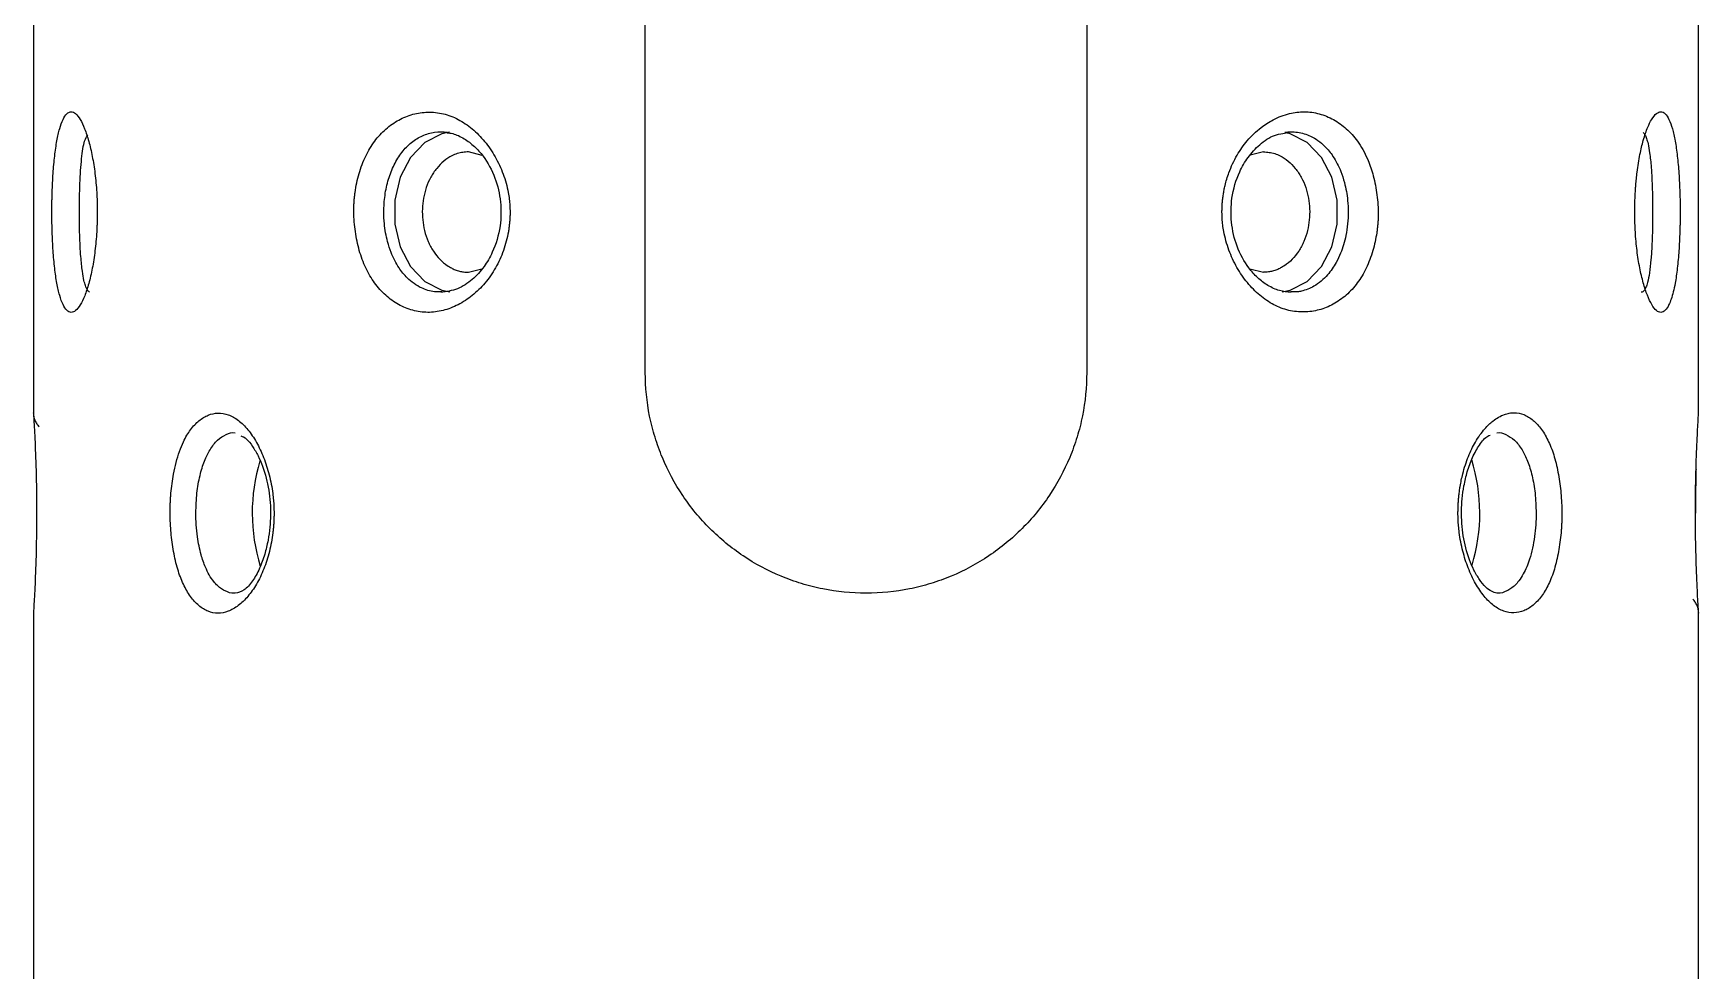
# Model space of a CAD drawing. Header units: centimetres. Extents: x 470464 to 524273, y 49611 to 59074.
# Drawn here: x 508315.76 to 508324.06, y 50249.97 to 50254.65 of the extents above; entities that cross this region are included whole.
import ezdxf

# ---------------------------------------------------------------- set-up
doc = ezdxf.new("R2010")
doc.units = ezdxf.units.CM
doc.header["$MEASUREMENT"] = 0
doc.layers.add('vinç', color=7, linetype='Continuous')

# ---------------------------------------------------------------- blocks, each defined once
blk = doc.blocks.new('fhdjjjjjjjjjytjhgjhgjfj')
at = {"color": 2, "linetype": 'Continuous', "lineweight": 25}
for p, q in [((427223.8123, 68443.0089), (427223.8123, 68448.7089)), ((427226.0123, 68448.7089), (427226.0123, 68443.0089)), ((427220.7623, 68444.8089), (427220.7623, 68442.8057)), ((427229.0623, 68442.8088), (427229.0623, 68444.812)), ((427226.9899, 68444.2), (427227.0316, 68444.2089)), ((427222.9999, 68444.0916), (427222.9306, 68444.1089)), ((427226.8939, 68444.1089), (427226.8269, 68444.0922)), ((427222.9306, 68443.5089), (427222.9977, 68443.5256)), ((427226.8247, 68443.5261), (427226.8939, 68443.5089)), ((427222.7981, 68443.411), (427222.7612, 68443.4111)), ((427227.0634, 68443.4111), (427227.0295, 68443.411)), ((427220.7623, 68441.8089), (427220.7623, 68439.5089)), ((427229.0623, 68439.5089), (427229.0623, 68441.812))]:
    blk.add_line(p, q, dxfattribs=at)
at = {"color": 2, "linetype": 'Continuous', "lineweight": 25, "flags": 128}
for points in [[(427222.8357, 68444.2068), (427222.7982, 68444.1988), (427222.7131, 68444.1553), (427222.6417, 68444.0809), (427222.5903, 68443.9824), (427222.5633, 68443.8685), (427222.5633, 68443.7492), (427222.5903, 68443.6353), (427222.6417, 68443.5368), (427222.7131, 68443.4624), (427222.7982, 68443.4189), (427222.8376, 68443.4106)], [(427226.987, 68443.4106), (427227.0264, 68443.4189), (427227.1114, 68443.4624), (427227.1828, 68443.5368), (427227.2343, 68443.6353), (427227.2612, 68443.7492), (427227.2612, 68443.8685), (427227.2343, 68443.9824), (427227.1828, 68444.0809), (427227.1114, 68444.1553), (427227.0264, 68444.1988), (427227.0047, 68444.2042)]]:
    blk.add_lwpolyline(points, dxfattribs=at)
at = {"color": 2, "linetype": 'Continuous', "lineweight": 25}
for centre, start, end in [((427222.7588, 68442.3091), 163.36159, 197.03281), ((427227.0657, 68442.3086), 343.36159, 17.03281)]:
    blk.add_arc(centre, 0.9058, start, end, dxfattribs=at)
for points, knots in [([(427220.8544, 68443.8092), (427220.8544, 68443.8158), (427220.8544, 68443.8289), (427220.8546, 68443.8485), (427220.855, 68443.8682), (427220.8554, 68443.8878), (427220.8563, 68443.917), (427220.8578, 68443.9554), (427220.8606, 68444.0018), (427220.8641, 68444.0465), (427220.8698, 68444.1028), (427220.8789, 68444.1661), (427220.8929, 68444.2274), (427220.9097, 68444.273), (427220.9258, 68444.2968), (427220.9396, 68444.3068), (427220.954, 68444.3105), (427220.9728, 68444.3029), (427220.9958, 68444.2733), (427221.0181, 68444.2261), (427221.0386, 68444.1637), (427221.0563, 68444.0884), (427221.0679, 68444.0165), (427221.0744, 68443.955), (427221.0776, 68443.9125), (427221.0794, 68443.8745), (427221.0804, 68443.8417), (427221.0805, 68443.8198), (427221.0806, 68443.8089)], [0, 0, 0, 0, 0.012377, 0.024763, 0.037177, 0.049643, 0.062182, 0.09326, 0.124489, 0.155782, 0.187037, 0.249697, 0.312288, 0.374978, 0.437746, 0.469297, 0.500617, 0.56323, 0.626198, 0.688948, 0.751614, 0.813961, 0.8759, 0.906712, 0.937862, 0.958634, 0.979316, 1, 1, 1, 1]), ([(427222.3589, 68443.8091), (427222.359, 68443.8157), (427222.3591, 68443.8287), (427222.36, 68443.8482), (427222.3613, 68443.8678), (427222.3632, 68443.8873), (427222.3669, 68443.9163), (427222.3737, 68443.9546), (427222.3893, 68444.0165), (427222.4166, 68444.0892), (427222.4543, 68444.152), (427222.4896, 68444.1947), (427222.5283, 68444.2327), (427222.5822, 68444.2705), (427222.6531, 68444.2992), (427222.7284, 68444.3101), (427222.8052, 68444.3023), (427222.8805, 68444.2738), (427222.9504, 68444.2263), (427223.0128, 68444.1628), (427223.0567, 68444.099), (427223.0856, 68444.043), (427223.1041, 68443.9988), (427223.1188, 68443.953), (427223.1286, 68443.9109), (427223.1343, 68443.8735), (427223.1375, 68443.8412), (427223.1378, 68443.8196), (427223.138, 68443.8089)], [0, 0, 0, 0, 0.012343, 0.02469, 0.037064, 0.049484, 0.061971, 0.093012, 0.124086, 0.186837, 0.248659, 0.279761, 0.311255, 0.374178, 0.437323, 0.500402, 0.564033, 0.626232, 0.688971, 0.751678, 0.814289, 0.845617, 0.876618, 0.907779, 0.938441, 0.959196, 0.979679, 1, 1, 1, 1]), ([(427226.6865, 68443.8089), (427226.6866, 68443.8163), (427226.6867, 68443.8312), (427226.6881, 68443.8534), (427226.6902, 68443.8755), (427226.6932, 68443.8975), (427226.697, 68443.9194), (427226.7025, 68443.9448), (427226.7102, 68443.9736), (427226.7224, 68444.0102), (427226.7392, 68444.0504), (427226.7682, 68444.1054), (427226.8133, 68444.1695), (427226.8751, 68444.2283), (427226.9466, 68444.2743), (427227.0198, 68444.3025), (427227.0981, 68444.312), (427227.1724, 68444.3016), (427227.2433, 68444.2725), (427227.3076, 68444.2264), (427227.3554, 68444.1733), (427227.3891, 68444.1213), (427227.4157, 68444.0678), (427227.4356, 68444.0115), (427227.4496, 68443.9542), (427227.4579, 68443.9065), (427227.4636, 68443.8578), (427227.4649, 68443.825), (427227.4656, 68443.8086)], [0, 0, 0, 0, 0.014067, 0.028086, 0.042086, 0.056096, 0.070148, 0.084271, 0.10567, 0.127143, 0.15877, 0.190575, 0.250122, 0.31742, 0.371096, 0.440021, 0.500589, 0.563611, 0.626683, 0.689601, 0.75214, 0.787884, 0.823164, 0.876119, 0.906837, 0.938032, 0.968883, 1, 1, 1, 1]), ([(427228.744, 68443.8089), (427228.744, 68443.8164), (427228.7441, 68443.8314), (427228.7445, 68443.8538), (427228.7452, 68443.8761), (427228.7463, 68443.8983), (427228.7476, 68443.9203), (427228.7495, 68443.9461), (427228.7522, 68443.9754), (427228.7564, 68444.0126), (427228.7622, 68444.0533), (427228.7719, 68444.108), (427228.787, 68444.1722), (427228.8069, 68444.2302), (427228.8295, 68444.2755), (427228.8517, 68444.3029), (427228.8747, 68444.312), (427228.8957, 68444.3015), (427228.9149, 68444.2725), (427228.9317, 68444.2268), (427228.9457, 68444.1655), (427228.9548, 68444.1023), (427228.9604, 68444.0461), (427228.9639, 68444.0015), (427228.9667, 68443.9549), (427228.9684, 68443.9122), (427228.9695, 68443.8742), (427228.97, 68443.8413), (427228.9701, 68443.8194), (427228.9701, 68443.8085)], [0, 0, 0, 0, 0.014169, 0.028283, 0.042369, 0.056459, 0.070582, 0.084768, 0.106612, 0.128489, 0.160391, 0.192357, 0.25087, 0.31917, 0.371058, 0.440087, 0.500152, 0.562921, 0.625736, 0.688443, 0.750869, 0.813089, 0.844347, 0.875473, 0.906724, 0.937826, 0.95873, 0.979421, 1, 1, 1, 1]), ([(427220.9915, 68443.8091), (427220.992, 68443.8577), (427220.993, 68443.9551), (427221.0018, 68444.0791), (427221.0147, 68444.1651), (427221.0277, 68444.1852), (427221.0332, 68444.1936)], [0, 0, 0, 0, 0.267234, 0.535523, 0.804655, 1, 1, 1, 1]), ([(427222.509, 68443.8091), (427222.509, 68443.8371), (427222.5109, 68443.8649), (427222.5187, 68443.9196), (427222.5245, 68443.9466), (427222.5399, 68443.9977), (427222.5493, 68444.0218), (427222.5718, 68444.067), (427222.5848, 68444.088), (427222.6136, 68444.1252), (427222.6294, 68444.1416), (427222.6638, 68444.1695), (427222.6823, 68444.1809), (427222.7208, 68444.198), (427222.7411, 68444.2038), (427222.7826, 68444.2096), (427222.8038, 68444.2096), (427222.8252, 68444.2066)], [0, 0, 0, 0, 0.125, 0.125, 0.25, 0.25, 0.375, 0.375, 0.5, 0.5, 0.625, 0.625, 0.75, 0.75, 0.875, 0.875, 1, 1, 1, 1]), ([(427222.8245, 68444.2041), (427222.8336, 68444.2031), (427222.8608, 68444.2002), (427222.9079, 68444.1774), (427222.9597, 68444.1391), (427223.0156, 68444.0773), (427223.0668, 68443.9836), (427223.0952, 68443.8617), (427223.0928, 68443.7314), (427223.0594, 68443.6196), (427223.0079, 68443.5316), (427222.9489, 68443.4674), (427222.8739, 68443.4187), (427222.8208, 68443.4123), (427222.793, 68443.4089)], [0, 0, 0, 0, 0.036693, 0.1093278, 0.1761162, 0.2367212, 0.3420578, 0.4415805, 0.5366572, 0.6495874, 0.7224725, 0.805316, 0.8979181, 1, 1, 1, 1]), ([(427227.0316, 68443.4089), (427227.0121, 68443.4105), (427226.9746, 68443.4137), (427226.9167, 68443.44), (427226.8648, 68443.4787), (427226.809, 68443.5404), (427226.7577, 68443.6341), (427226.7294, 68443.756), (427226.7317, 68443.8863), (427226.7651, 68443.9981), (427226.8166, 68444.0863), (427226.8756, 68444.1497), (427226.9368, 68444.192), (427226.9759, 68444.1979), (427226.9899, 68444.2)], [0, 0, 0, 0, 0.079265, 0.152574, 0.219982, 0.28115, 0.387465, 0.487911, 0.58387, 0.697849, 0.771411, 0.855023, 0.948485, 1, 1, 1, 1]), ([(427226.9993, 68444.2066), (427227.0095, 68444.208), (427227.0196, 68444.2088), (427227.041, 68444.2089), (427227.0524, 68444.2082), (427227.0858, 68444.2034), (427227.1073, 68444.1969), (427227.1408, 68444.1811), (427227.1532, 68444.1738), (427227.177, 68444.1568), (427227.1883, 68444.1472), (427227.2138, 68444.1218), (427227.2275, 68444.105), (427227.2474, 68444.075), (427227.2545, 68444.0628), (427227.2676, 68444.0374), (427227.2736, 68444.0241), (427227.2859, 68443.993), (427227.2919, 68443.9748), (427227.3006, 68443.9418), (427227.3039, 68443.9271), (427227.3092, 68443.8973), (427227.3113, 68443.8821), (427227.3146, 68443.8475), (427227.3156, 68443.8281), (427227.3156, 68443.8086)], [5.621661, 5.621661, 5.621661, 5.621661, 6.004516, 6.004516, 6.437597, 6.437597, 7.300109, 7.300109, 7.839178, 7.839178, 8.378248, 8.378248, 9.115596, 9.115596, 9.576438, 9.576438, 10.037281, 10.037281, 10.613333, 10.613333, 11.059101, 11.059101, 11.504869, 11.504869, 12.062079, 12.062079, 12.062079, 12.062079]), ([(427228.7855, 68444.2054), (427228.7886, 68444.203), (427228.7916, 68444.1993), (427228.7974, 68444.1894), (427228.8002, 68444.1831), (427228.8054, 68444.1681), (427228.8078, 68444.1594), (427228.8131, 68444.1362), (427228.8158, 68444.1207), (427228.8197, 68444.0926), (427228.8211, 68444.081), (427228.8236, 68444.0569), (427228.8247, 68444.0442), (427228.827, 68444.0141), (427228.8281, 68443.9965), (427228.83, 68443.9601), (427228.8307, 68443.9413), (427228.8325, 68443.8855), (427228.833, 68443.8468), (427228.833, 68443.8086)], [6.566159, 6.566159, 6.566159, 6.566159, 7.108068, 7.108068, 7.658693, 7.658693, 8.209317, 8.209317, 8.952416, 8.952416, 9.416852, 9.416852, 9.881288, 9.881288, 10.461834, 10.461834, 11.042379, 11.042379, 12.14364, 12.14364, 12.14364, 12.14364]), ([(427222.9306, 68444.1089), (427222.9259, 68444.1088), (427222.9166, 68444.1085), (427222.9026, 68444.1068), (427222.8889, 68444.1041), (427222.8752, 68444.1002), (427222.8617, 68444.0953), (427222.8387, 68444.0848), (427222.8073, 68444.0644), (427222.7715, 68444.0279), (427222.7416, 68443.9832), (427222.7198, 68443.9327), (427222.7058, 68443.8793), (427222.6999, 68443.8248), (427222.7014, 68443.7698), (427222.711, 68443.7148), (427222.7286, 68443.6616), (427222.7546, 68443.613), (427222.7873, 68443.5717), (427222.8188, 68443.5455), (427222.8453, 68443.5298), (427222.8651, 68443.5208), (427222.8855, 68443.5141), (427222.8994, 68443.5117), (427222.9063, 68443.5105)], [0, 0, 0, 0, 0.020194, 0.040241, 0.060216, 0.080195, 0.100252, 0.120462, 0.185242, 0.25008, 0.31486, 0.379698, 0.439826, 0.500011, 0.560139, 0.620324, 0.685104, 0.749942, 0.814722, 0.87956, 0.909786, 0.939765, 0.969752, 1, 1, 1, 1]), ([(427226.8939, 68444.1089), (427226.8986, 68444.1088), (427226.9079, 68444.1085), (427226.9219, 68444.1068), (427226.9357, 68444.1041), (427226.9493, 68444.1002), (427226.9628, 68444.0953), (427226.9858, 68444.0848), (427227.0172, 68444.0644), (427227.053, 68444.0279), (427227.0829, 68443.9832), (427227.1047, 68443.9327), (427227.1187, 68443.8793), (427227.1246, 68443.8248), (427227.1231, 68443.7698), (427227.1135, 68443.7148), (427227.0959, 68443.6616), (427227.0699, 68443.613), (427227.0372, 68443.5717), (427227.0057, 68443.5455), (427226.9792, 68443.5298), (427226.9594, 68443.5208), (427226.939, 68443.5141), (427226.9252, 68443.5117), (427226.9182, 68443.5105)], [0, 0, 0, 0, 0.020194, 0.040241, 0.060216, 0.080195, 0.100252, 0.120462, 0.185242, 0.25008, 0.31486, 0.379698, 0.439826, 0.500011, 0.560139, 0.620324, 0.685104, 0.749942, 0.814722, 0.87956, 0.909786, 0.939765, 0.969752, 1, 1, 1, 1]), ([(427221.0806, 68443.8089), (427221.0805, 68443.8023), (427221.0805, 68443.7891), (427221.0801, 68443.7694), (427221.0796, 68443.7497), (427221.0788, 68443.73), (427221.0772, 68443.7007), (427221.0744, 68443.6621), (427221.0695, 68443.6155), (427221.0633, 68443.5708), (427221.0537, 68443.5144), (427221.039, 68443.4507), (427221.0183, 68443.3889), (427220.9958, 68443.3433), (427220.9728, 68443.3149), (427220.9501, 68443.3056), (427220.9288, 68443.3162), (427220.9096, 68443.3452), (427220.8956, 68443.3834), (427220.8858, 68443.4217), (427220.877, 68443.4649), (427220.8679, 68443.5278), (427220.8615, 68443.6007), (427220.8578, 68443.6628), (427220.8561, 68443.7055), (427220.8551, 68443.7435), (427220.8545, 68443.7764), (427220.8544, 68443.7983), (427220.8544, 68443.8092)], [0, 0, 0, 0, 0.012416, 0.024829, 0.037257, 0.049723, 0.062245, 0.093453, 0.124634, 0.15581, 0.18709, 0.249414, 0.311823, 0.374523, 0.437349, 0.500136, 0.562907, 0.625724, 0.688432, 0.719855, 0.750932, 0.813065, 0.87547, 0.906721, 0.937825, 0.958729, 0.97942, 1, 1, 1, 1]), ([(427221.0426, 68443.4102), (427221.0381, 68443.4122), (427221.0339, 68443.4166), (427221.0271, 68443.4283), (427221.0243, 68443.4346), (427221.0191, 68443.4496), (427221.0167, 68443.4583), (427221.0114, 68443.4815), (427221.0087, 68443.497), (427221.0048, 68443.5251), (427221.0034, 68443.5367), (427221.0009, 68443.5608), (427220.9998, 68443.5736), (427220.9975, 68443.6036), (427220.9964, 68443.6212), (427220.9945, 68443.6577), (427220.9938, 68443.6764), (427220.9921, 68443.7322), (427220.9915, 68443.7709), (427220.9915, 68443.8091)], [6.369398, 6.369398, 6.369398, 6.369398, 7.108068, 7.108068, 7.658693, 7.658693, 8.209317, 8.209317, 8.952416, 8.952416, 9.416852, 9.416852, 9.881288, 9.881288, 10.461834, 10.461834, 11.042379, 11.042379, 12.14364, 12.14364, 12.14364, 12.14364]), ([(427223.138, 68443.8089), (427223.138, 68443.8023), (427223.1378, 68443.7892), (427223.1368, 68443.7697), (427223.1351, 68443.7501), (427223.1328, 68443.7306), (427223.1283, 68443.7014), (427223.12, 68443.6631), (427223.1057, 68443.6168), (427223.0876, 68443.5723), (427223.0588, 68443.5161), (427223.0147, 68443.4524), (427222.951, 68443.3905), (427222.8799, 68443.3443), (427222.8044, 68443.3154), (427222.7274, 68443.3055), (427222.6521, 68443.3161), (427222.5812, 68443.3452), (427222.5275, 68443.3837), (427222.4889, 68443.4223), (427222.4539, 68443.4655), (427222.4167, 68443.5287), (427222.3901, 68443.6015), (427222.3749, 68443.6635), (427222.3666, 68443.7112), (427222.361, 68443.7599), (427222.3596, 68443.7927), (427222.3589, 68443.8091)], [0, 0, 0, 0, 0.012347, 0.024694, 0.037062, 0.049471, 0.061943, 0.09298, 0.124093, 0.15515, 0.18641, 0.248765, 0.311409, 0.374426, 0.437554, 0.500596, 0.563622, 0.626699, 0.689621, 0.721095, 0.75224, 0.813739, 0.876112, 0.906826, 0.938028, 0.968895, 1, 1, 1, 1]), ([(427222.7612, 68443.4111), (427222.7611, 68443.4111), (427222.761, 68443.4111), (427222.7387, 68443.4143), (427222.7172, 68443.4208), (427222.6838, 68443.4366), (427222.6713, 68443.444), (427222.6475, 68443.4609), (427222.6362, 68443.4705), (427222.6107, 68443.4959), (427222.5971, 68443.5127), (427222.5771, 68443.5427), (427222.57, 68443.5549), (427222.5569, 68443.5803), (427222.5509, 68443.5936), (427222.5386, 68443.6248), (427222.5327, 68443.6429), (427222.5239, 68443.6759), (427222.5206, 68443.6906), (427222.5153, 68443.7204), (427222.5132, 68443.7356), (427222.5099, 68443.7702), (427222.5089, 68443.7897), (427222.509, 68443.8091)], [6.435188, 6.435188, 6.435188, 6.435188, 6.437596, 6.437596, 7.300108, 7.300108, 7.839178, 7.839178, 8.378248, 8.378248, 9.115596, 9.115596, 9.576438, 9.576438, 10.03728, 10.03728, 10.613333, 10.613333, 11.059101, 11.059101, 11.504869, 11.504869, 12.062079, 12.062079, 12.062079, 12.062079]), ([(427227.4656, 68443.8086), (427227.4655, 68443.8017), (427227.4654, 68443.7879), (427227.4645, 68443.7673), (427227.4629, 68443.7468), (427227.4608, 68443.7262), (427227.4569, 68443.6974), (427227.4502, 68443.6606), (427227.4388, 68443.6157), (427227.4241, 68443.5715), (427227.4059, 68443.5292), (427227.3851, 68443.4903), (427227.3534, 68443.4431), (427227.3069, 68443.3924), (427227.2423, 68443.3473), (427227.1714, 68443.3184), (427227.096, 68443.3077), (427227.0193, 68443.3154), (427226.944, 68443.3439), (427226.8741, 68443.3914), (427226.8117, 68443.4549), (427226.7592, 68443.5312), (427226.7255, 68443.6034), (427226.7057, 68443.6646), (427226.696, 68443.7067), (427226.6902, 68443.7442), (427226.6871, 68443.7766), (427226.6867, 68443.7981), (427226.6865, 68443.8089)], [0, 0, 0, 0, 0.013016, 0.026035, 0.039079, 0.052173, 0.065342, 0.094753, 0.124155, 0.155922, 0.18751, 0.218295, 0.248818, 0.311095, 0.374258, 0.43767, 0.500482, 0.564102, 0.626306, 0.689042, 0.751747, 0.814326, 0.87662, 0.907548, 0.938444, 0.959198, 0.979681, 1, 1, 1, 1]), ([(427227.3156, 68443.8086), (427227.3156, 68443.7892), (427227.3146, 68443.7699), (427227.3108, 68443.7309), (427227.3078, 68443.7111), (427227.3007, 68443.6761), (427227.2969, 68443.6609), (427227.288, 68443.6313), (427227.283, 68443.617), (427227.2711, 68443.5876), (427227.264, 68443.5726), (427227.2435, 68443.5354), (427227.2291, 68443.5145), (427227.2031, 68443.4848), (427227.1923, 68443.4741), (427227.1694, 68443.4551), (427227.1574, 68443.4466), (427227.135, 68443.4337), (427227.1248, 68443.4288), (427227.1038, 68443.4205), (427227.0931, 68443.4171), (427227.0759, 68443.4132), (427227.0697, 68443.412), (427227.0634, 68443.4111)], [12.062079, 12.062079, 12.062079, 12.062079, 12.619289, 12.619289, 13.20085, 13.20085, 13.666099, 13.666099, 14.131348, 14.131348, 14.657792, 14.657792, 15.500103, 15.500103, 16.039128, 16.039128, 16.578154, 16.578154, 17.009375, 17.009375, 17.440596, 17.440596, 17.685236, 17.685236, 17.685236, 17.685236]), ([(427228.9701, 68443.8085), (427228.9701, 68443.802), (427228.9701, 68443.7888), (427228.9699, 68443.7692), (427228.9696, 68443.7495), (427228.9691, 68443.7299), (427228.9683, 68443.7007), (427228.9667, 68443.6623), (427228.9639, 68443.6159), (427228.9604, 68443.5713), (427228.9547, 68443.5149), (427228.9443, 68443.4428), (427228.9297, 68443.3839), (427228.9126, 68443.3414), (427228.8956, 68443.3161), (427228.8743, 68443.3057), (427228.8517, 68443.3148), (427228.8288, 68443.3444), (427228.8065, 68443.3914), (427228.786, 68443.454), (427228.7682, 68443.5293), (427228.7567, 68443.6012), (427228.7501, 68443.6627), (427228.747, 68443.7052), (427228.7451, 68443.7432), (427228.7441, 68443.776), (427228.744, 68443.7979), (427228.744, 68443.8089)], [0, 0, 0, 0, 0.012379, 0.024766, 0.037182, 0.04965, 0.062191, 0.093273, 0.124506, 0.155803, 0.187063, 0.249731, 0.334404, 0.374954, 0.437731, 0.500539, 0.563162, 0.626137, 0.688678, 0.751583, 0.813937, 0.875885, 0.906643, 0.937854, 0.95861, 0.979294, 1, 1, 1, 1]), ([(427228.833, 68443.8086), (427228.8329, 68443.7804), (427228.8325, 68443.723), (427228.8296, 68443.6425), (427228.8248, 68443.5682), (427228.8177, 68443.5052), (427228.81, 68443.466), (427228.8027, 68443.4407), (427228.794, 68443.4202), (427228.7846, 68443.4077), (427228.7773, 68443.4099), (427228.7759, 68443.4103)], [0, 0, 0, 0, 0.132528, 0.269578, 0.397213, 0.54031, 0.676083, 0.726096, 0.81182, 0.964538, 1, 1, 1, 1]), ([(427224.9123, 68441.9089), (427224.839, 68441.9089), (427224.767, 68441.9161), (427224.661, 68441.9373), (427224.6259, 68441.9462), (427224.5565, 68441.9673), (427224.5222, 68441.9797), (427224.4226, 68442.0212), (427224.3596, 68442.055), (427224.2704, 68442.1149), (427224.2413, 68442.1364), (427224.186, 68442.1819), (427224.1596, 68442.2059), (427224.0842, 68442.2812), (427224.0389, 68442.3362), (427223.9585, 68442.456), (427223.9248, 68442.519), (427223.8834, 68442.618), (427223.8712, 68442.6517), (427223.85, 68442.7208), (427223.841, 68442.7564), (427223.8195, 68442.8633), (427223.8123, 68442.9355), (427223.8123, 68443.0089)], [0, 0, 0, 0, 0.125, 0.125, 0.1875, 0.1875, 0.25, 0.25, 0.375, 0.375, 0.4375, 0.4375, 0.5, 0.5, 0.625, 0.625, 0.75, 0.75, 0.8125, 0.8125, 0.875, 0.875, 1, 1, 1, 1]), ([(427226.0123, 68443.0089), (427226.0123, 68442.9355), (427226.005, 68442.8636), (427225.9838, 68442.7576), (427225.975, 68442.7226), (427225.9538, 68442.6532), (427225.9414, 68442.6189), (427225.8999, 68442.5193), (427225.8661, 68442.4564), (427225.8064, 68442.3671), (427225.7848, 68442.3381), (427225.7393, 68442.2827), (427225.7154, 68442.2564), (427225.64, 68442.181), (427225.5851, 68442.1356), (427225.4652, 68442.0552), (427225.4023, 68442.0214), (427225.3032, 68441.9801), (427225.2694, 68441.9678), (427225.2003, 68441.9466), (427225.1648, 68441.9376), (427225.0578, 68441.9161), (427224.9856, 68441.9089), (427224.9123, 68441.9089)], [0, 0, 0, 0, 0.125, 0.125, 0.1875, 0.1875, 0.25, 0.25, 0.375, 0.375, 0.4375, 0.4375, 0.5, 0.5, 0.625, 0.625, 0.75, 0.75, 0.8125, 0.8125, 0.875, 0.875, 1, 1, 1, 1]), ([(427220.7623, 68442.8057), (427220.7623, 68442.8058), (427220.7619, 68442.8124), (427220.7629, 68442.7986), (427220.7644, 68442.7746), (427220.7672, 68442.7264), (427220.7713, 68442.6424), (427220.7754, 68442.5311), (427220.778, 68442.4065), (427220.7782, 68442.3414), (427220.7784, 68442.3089)], [0, 0, 0, 0, 0.002203, 0.127556, 0.252625, 0.377691, 0.502782, 0.751878, 0.876165, 1, 1, 1, 1]), ([(427220.7623, 68442.8098), (427220.7626, 68442.8032), (427220.7632, 68442.79), (427220.7691, 68442.771), (427220.7781, 68442.7533), (427220.7868, 68442.7434), (427220.7912, 68442.7384)], [0, 0, 0, 0, 0.250213, 0.500269, 0.750195, 1, 1, 1, 1]), ([(427221.4436, 68442.3092), (427221.4436, 68442.3158), (427221.4437, 68442.3289), (427221.4442, 68442.3485), (427221.4451, 68442.3681), (427221.4463, 68442.3877), (427221.4487, 68442.417), (427221.4529, 68442.4554), (427221.4611, 68442.5071), (427221.4731, 68442.5615), (427221.4896, 68442.6162), (427221.513, 68442.6731), (427221.5451, 68442.7269), (427221.5869, 68442.7715), (427221.6332, 68442.7993), (427221.6827, 68442.8096), (427221.7337, 68442.8014), (427221.7844, 68442.7735), (427221.8321, 68442.7262), (427221.8749, 68442.663), (427221.9051, 68442.5994), (427221.9252, 68442.5434), (427221.938, 68442.4993), (427221.9483, 68442.4534), (427221.9551, 68442.4112), (427221.9591, 68442.3737), (427221.9613, 68442.3413), (427221.9616, 68442.3196), (427221.9617, 68442.3089)], [0, 0, 0, 0, 0.012395, 0.024794, 0.037219, 0.04969, 0.062226, 0.093404, 0.12461, 0.166299, 0.20818, 0.249708, 0.312083, 0.374746, 0.437643, 0.500546, 0.563304, 0.626088, 0.68883, 0.751521, 0.814103, 0.84541, 0.876418, 0.907583, 0.938286, 0.959076, 0.97961, 1, 1, 1, 1]), ([(427227.8628, 68442.3089), (427227.8629, 68442.3163), (427227.863, 68442.3312), (427227.8639, 68442.3534), (427227.8654, 68442.3755), (427227.8675, 68442.3975), (427227.8702, 68442.4193), (427227.874, 68442.4445), (427227.8793, 68442.4728), (427227.8876, 68442.5088), (427227.8992, 68442.5487), (427227.9191, 68442.6035), (427227.9503, 68442.6679), (427227.9925, 68442.7268), (427228.0416, 68442.7738), (427228.0831, 68442.7976), (427228.1185, 68442.8074), (427228.1513, 68442.8102), (427228.1921, 68442.8021), (427228.2384, 68442.7734), (427228.2801, 68442.7278), (427228.3158, 68442.6664), (427228.3444, 68442.5902), (427228.3613, 68442.517), (427228.3709, 68442.4551), (427228.3761, 68442.4075), (427228.3797, 68442.3586), (427228.3805, 68442.3253), (427228.3809, 68442.3085)], [0, 0, 0, 0, 0.014051, 0.028053, 0.042035, 0.056028, 0.070064, 0.084171, 0.105086, 0.12608, 0.157505, 0.189106, 0.248623, 0.316819, 0.369764, 0.441137, 0.471221, 0.500683, 0.56335, 0.626361, 0.689073, 0.751541, 0.813171, 0.875762, 0.906424, 0.937184, 0.968295, 1, 1, 1, 1]), ([(427229.0461, 68442.3089), (427229.0464, 68442.3537), (427229.0467, 68442.4222), (427229.0495, 68442.5471), (427229.0543, 68442.6731), (427229.0607, 68442.7853), (427229.0617, 68442.8008), (427229.0623, 68442.8088)], [0, 0, 0, 0, 0.170381, 0.260275, 0.504886, 0.74423, 1, 1, 1, 1]), ([(427221.5722, 68442.3091), (427221.5733, 68442.3424), (427221.5753, 68442.407), (427221.591, 68442.4951), (427221.6134, 68442.5682), (427221.6429, 68442.6284), (427221.6793, 68442.6749), (427221.722, 68442.7011), (427221.7524, 68442.7122), (427221.7677, 68442.7089), (427221.7677, 68442.7088)], [0, 0, 0, 0, 0.1583319, 0.307069, 0.4462537, 0.5759405, 0.7204713, 0.8640694, 0.9998866, 1, 1, 1, 1]), ([(427221.7961, 68442.6932), (427221.8051, 68442.69), (427221.8222, 68442.684), (427221.8539, 68442.6434), (427221.8892, 68442.5841), (427221.9258, 68442.488), (427221.9458, 68442.3632), (427221.9443, 68442.2556), (427221.9319, 68442.1689), (427221.915, 68442.0982), (427221.8889, 68442.0274), (427221.8539, 68441.9652), (427221.8114, 68441.9185), (427221.7827, 68441.9122), (427221.7677, 68441.9089)], [0, 0, 0, 0, 0.078214, 0.147777, 0.210644, 0.319944, 0.422734, 0.521446, 0.574956, 0.639351, 0.714847, 0.80035, 0.895518, 1, 1, 1, 1]), ([(427228.0568, 68441.9089), (427228.039, 68441.914), (427228.0133, 68441.9216), (427227.9707, 68441.9739), (427227.9352, 68442.0338), (427227.8988, 68442.1296), (427227.8787, 68442.2545), (427227.8803, 68442.3621), (427227.8926, 68442.4488), (427227.9095, 68442.5195), (427227.9357, 68442.5906), (427227.9706, 68442.6515), (427228.0017, 68442.6896), (427228.0194, 68442.695), (427228.0234, 68442.6962)], [0, 0, 0, 0, 0.155708, 0.225234, 0.288066, 0.397307, 0.500041, 0.598699, 0.652179, 0.71654, 0.791994, 0.87745, 0.972566, 1, 1, 1, 1]), ([(427228.0568, 68442.7088), (427228.0568, 68442.7088), (427228.0722, 68442.7122), (427228.1027, 68442.701), (427228.1454, 68442.6748), (427228.1818, 68442.6281), (427228.2113, 68442.5678), (427228.2336, 68442.4947), (427228.2492, 68442.4065), (427228.2512, 68442.3419), (427228.2523, 68442.3086)], [0, 0, 0, 0, 0.0003187, 0.1361413, 0.2797904, 0.4244139, 0.5540191, 0.6931177, 0.8417639, 1, 1, 1, 1]), ([(427229.0493, 68442.5253), (427229.0491, 68442.5169), (427229.0471, 68442.4512), (427229.0466, 68442.3749), (427229.0461, 68442.3084)], [0, 0, 0, 0, 0.128717, 1, 1, 1, 1]), ([(427220.7784, 68442.3089), (427220.7779, 68442.2432), (427220.7768, 68442.1117), (427220.7703, 68441.9462), (427220.7638, 68441.832), (427220.7628, 68441.8166), (427220.7623, 68441.8089)], [0, 0, 0, 0, 0.249062, 0.498603, 0.748979, 1, 1, 1, 1]), ([(427221.9617, 68442.3089), (427221.9617, 68442.3023), (427221.9616, 68442.2892), (427221.9609, 68442.2695), (427221.9597, 68442.2498), (427221.958, 68442.2302), (427221.9548, 68442.201), (427221.949, 68442.1625), (427221.9389, 68442.1161), (427221.9262, 68442.0716), (427221.9061, 68442.0155), (427221.8755, 68441.9521), (427221.8319, 68441.8905), (427221.7837, 68441.8445), (427221.7331, 68441.8156), (427221.6819, 68441.8056), (427221.6324, 68441.8158), (427221.5861, 68441.8443), (427221.5512, 68441.8824), (427221.5264, 68441.9209), (427221.5039, 68441.9641), (427221.4801, 68442.0275), (427221.4632, 68442.1007), (427221.4536, 68442.1631), (427221.4489, 68442.2056), (427221.446, 68442.2435), (427221.4443, 68442.2762), (427221.4438, 68442.2982), (427221.4436, 68442.3092)], [0, 0, 0, 0, 0.012391, 0.024783, 0.037196, 0.049653, 0.062173, 0.093291, 0.124509, 0.15563, 0.186951, 0.249359, 0.311959, 0.37483, 0.437763, 0.500607, 0.563432, 0.62628, 0.688993, 0.720436, 0.75154, 0.813172, 0.875762, 0.906582, 0.937858, 0.958489, 0.97918, 1, 1, 1, 1]), ([(427221.7184, 68441.92), (427221.7123, 68441.9228), (427221.7064, 68441.9262), (427221.6865, 68441.9395), (427221.6732, 68441.9521), (427221.6531, 68441.9773), (427221.6458, 68441.9882), (427221.6321, 68442.0118), (427221.6258, 68442.0246), (427221.6118, 68442.0574), (427221.6045, 68442.0786), (427221.5944, 68442.115), (427221.591, 68442.1296), (427221.5849, 68442.1593), (427221.5824, 68442.1746), (427221.5775, 68442.2099), (427221.5755, 68442.23), (427221.5729, 68442.2698), (427221.5722, 68442.2895), (427221.5722, 68442.3091)], [6.984994, 6.984994, 6.984994, 6.984994, 7.333511, 7.333511, 8.189778, 8.189778, 8.724945, 8.724945, 9.260112, 9.260112, 10.013816, 10.013816, 10.484882, 10.484882, 10.955947, 10.955947, 11.544779, 11.544779, 12.111755, 12.111755, 12.111755, 12.111755]), ([(427228.3809, 68442.3085), (427228.3809, 68442.302), (427228.3808, 68442.2888), (427228.3803, 68442.2692), (427228.3794, 68442.2496), (427228.3782, 68442.23), (427228.3759, 68442.2008), (427228.3716, 68442.1624), (427228.3642, 68442.1158), (427228.3548, 68442.071), (427228.3434, 68442.0286), (427228.33, 68441.9891), (427228.3096, 68441.9415), (427228.2795, 68441.8908), (427228.2377, 68441.8463), (427228.1913, 68441.8182), (427228.1418, 68441.8082), (427228.0908, 68441.8163), (427228.0402, 68441.8442), (427227.9925, 68441.8915), (427227.9493, 68441.9553), (427227.9131, 68442.0317), (427227.8898, 68442.1039), (427227.8762, 68442.1642), (427227.8694, 68442.2064), (427227.8654, 68442.244), (427227.8632, 68442.2764), (427227.8629, 68442.2981), (427227.8628, 68442.3089)], [0, 0, 0, 0, 0.012395, 0.024795, 0.037219, 0.04969, 0.062227, 0.0933, 0.124611, 0.155891, 0.187209, 0.218617, 0.24976, 0.311754, 0.374801, 0.437839, 0.500608, 0.563367, 0.626151, 0.688895, 0.751587, 0.815968, 0.876414, 0.907405, 0.938285, 0.959075, 0.97961, 1, 1, 1, 1]), ([(427228.2523, 68442.3086), (427228.2523, 68442.2693), (427228.2497, 68442.2295), (427228.2418, 68442.1717), (427228.2384, 68442.1523), (427228.2301, 68442.1145), (427228.2252, 68442.0963), (427228.2153, 68442.0653), (427228.2104, 68442.0521), (427228.2, 68442.0274), (427228.1943, 68442.0158), (427228.1815, 68441.9926), (427228.1742, 68441.9814), (427228.1542, 68441.9551), (427228.1408, 68441.9419), (427228.1199, 68441.9272), (427228.1131, 68441.9233), (427228.1062, 68441.92)], [12.111755, 12.111755, 12.111755, 12.111755, 13.245709, 13.245709, 13.848949, 13.848949, 14.452189, 14.452189, 14.934781, 14.934781, 15.417373, 15.417373, 15.959709, 15.959709, 16.827446, 16.827446, 17.230441, 17.230441, 17.230441, 17.230441]), ([(427229.0622, 68441.812), (427229.0622, 68441.8119), (427229.0626, 68441.8053), (427229.0617, 68441.8191), (427229.0601, 68441.8431), (427229.0574, 68441.8909), (427229.0533, 68441.975), (427229.0491, 68442.0869), (427229.0465, 68442.2115), (427229.0463, 68442.2767), (427229.0461, 68442.3089)], [0, 0, 0, 0, 0.002203, 0.127546, 0.252608, 0.376104, 0.502778, 0.751862, 0.877567, 1, 1, 1, 1]), ([(427221.7679, 68441.9098), (427221.7663, 68441.9095), (427221.7491, 68441.9061), (427221.733, 68441.9134), (427221.7184, 68441.92)], [0, 0, 0, 0, 0.092555, 1, 1, 1, 1]), ([(427228.1062, 68441.92), (427228.0916, 68441.9134), (427228.0754, 68441.9062), (427228.0582, 68441.9095), (427228.0565, 68441.9099)], [0, 0, 0, 0, 0.9001805, 1, 1, 1, 1]), ([(427229.0623, 68441.8079), (427229.0619, 68441.8145), (427229.0613, 68441.8277), (427229.0554, 68441.8467), (427229.0464, 68441.8644), (427229.0377, 68441.8744), (427229.0333, 68441.8793)], [0, 0, 0, 0, 0.250213, 0.500269, 0.750195, 1, 1, 1, 1])]:
    blk.add_open_spline(points, degree=3, knots=knots, dxfattribs=at)
for points in [[(427222.9063, 68443.5105), (427222.9104, 68443.51), (427222.9184, 68443.5091), (427222.9266, 68443.5089), (427222.9306, 68443.5089)], [(427226.9182, 68443.5105), (427226.9142, 68443.51), (427226.9061, 68443.5091), (427226.898, 68443.5089), (427226.8939, 68443.5089)]]:
    blk.add_open_spline(points, degree=3, dxfattribs=at)
blk = doc.blocks.new('EAWREWFWEFWEGWR')
at = {"layer": 'vinç', "color": 0}
blk.add_blockref('fhdjjjjjjjjjytjhgjhgjfj', (1111, 30), dxfattribs=at)

msp = doc.modelspace()

# ---------------------------------------------------------------- block references
at = {"layer": 'vinç', "color": 0}
msp.add_blockref('EAWREWFWEFWEGWR', (79983.9933, -18220.0537), dxfattribs=at)

doc.saveas('drawing.dxf')
